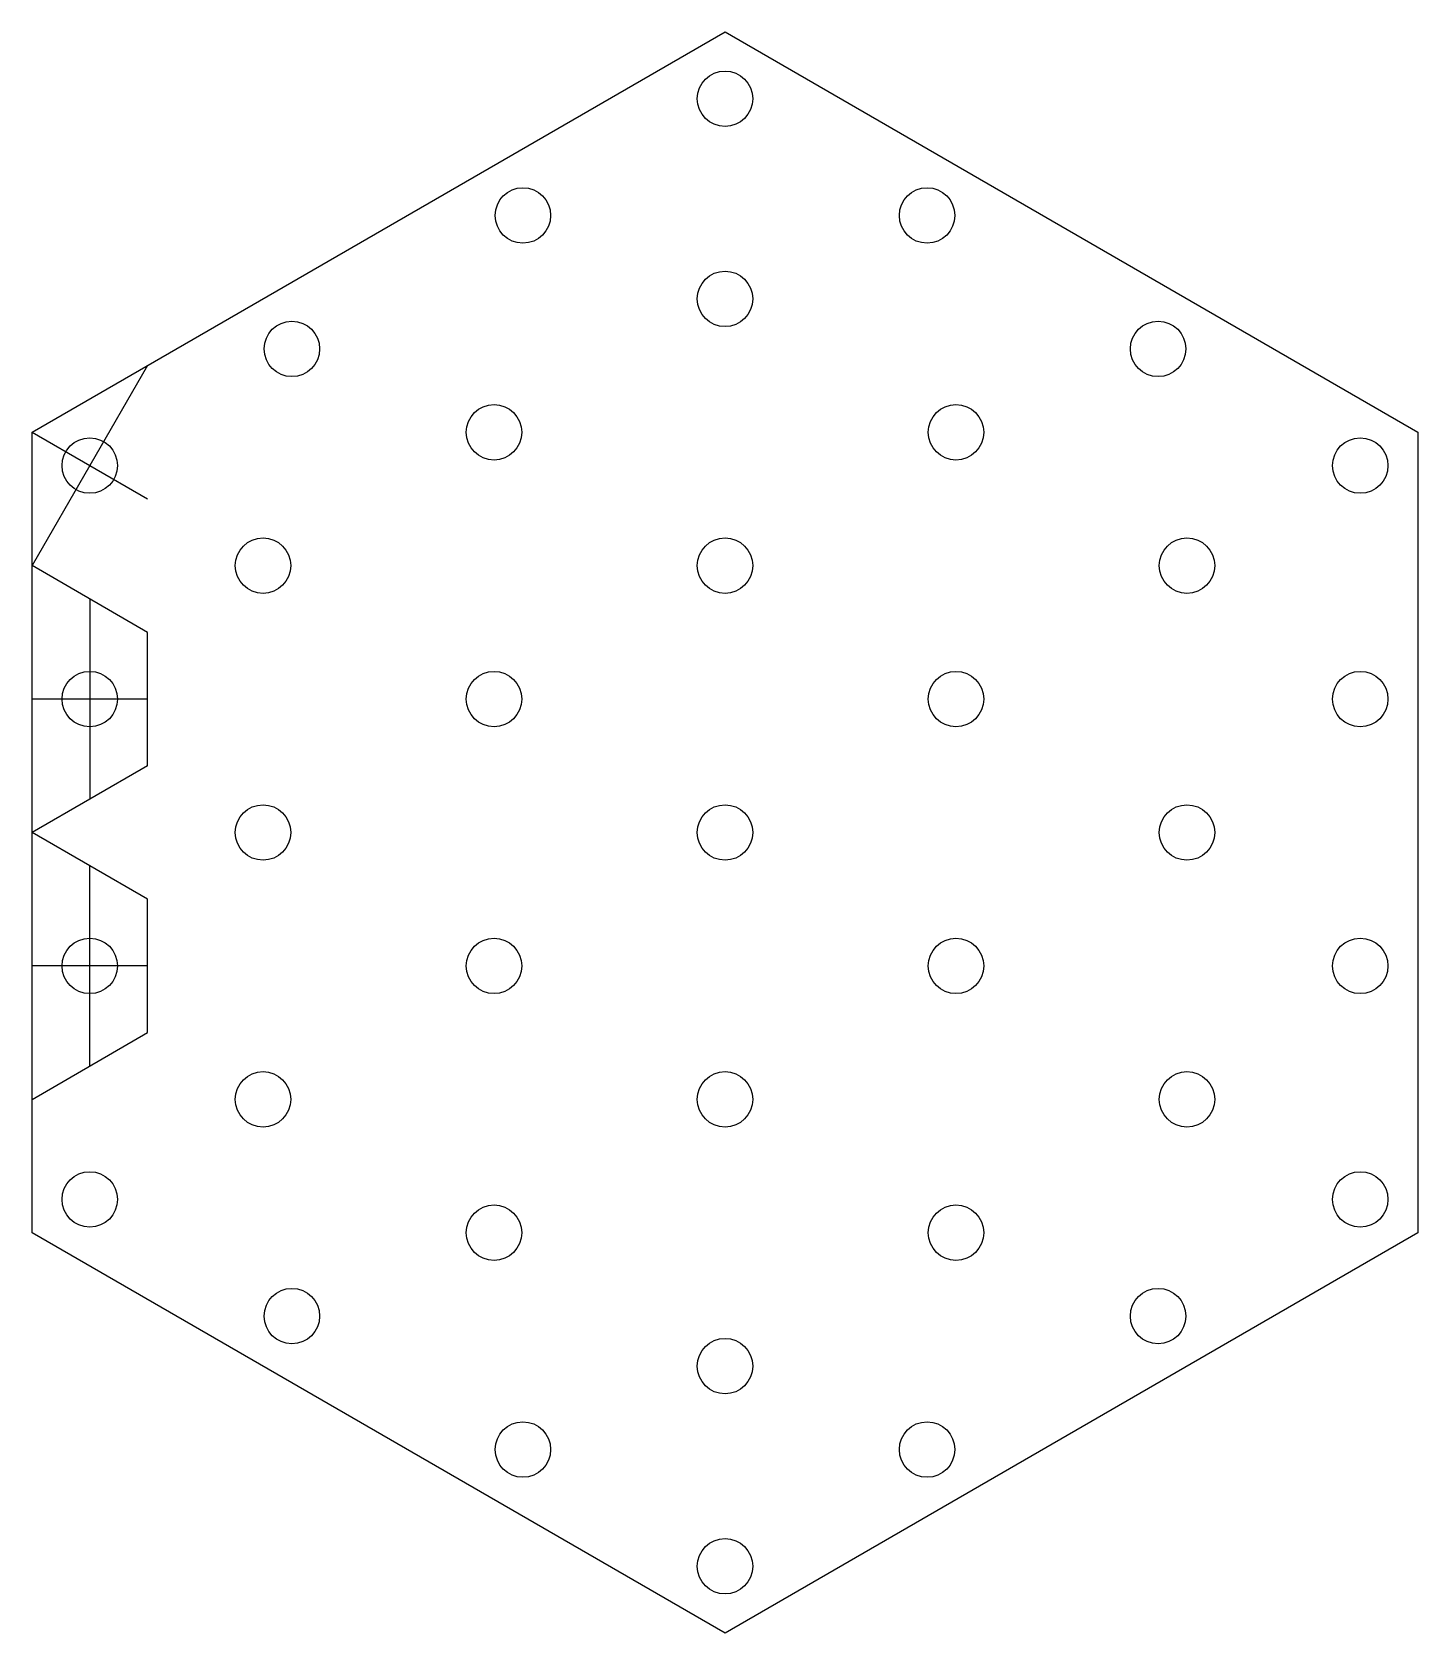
# Model space of a CAD drawing. Header units: centimetres. Extents: x -15 to 15, y -17.3 to 17.3.
import ezdxf

# ---------------------------------------------------------------- set-up
doc = ezdxf.new("R2010")
doc.units = ezdxf.units.CM
doc.layers.get('0').update_dxf_attribs({"linetype": 'CONTINUOUS'})

msp = doc.modelspace()

# ---------------------------------------------------------------- linework, layer by layer
for p, q in [((-12.5, 10.104), (-15, 5.774)), ((-15, 8.66), (-12.5, 7.217)), ((-12.5, 4.33), (-15, 5.774)), ((-13.75, 5.052), (-13.75, 0.722)), ((-12.5, 1.443), (-12.5, 4.33)), ((-12.5, 2.887), (-15, 2.887)), ((-12.5, 1.443), (-15, 0)), ((-12.5, -1.443), (-15, 0)), ((-13.75, -5.052), (-13.75, -0.722)), ((-12.5, -4.33), (-12.5, -1.443)), ((-12.5, -2.887), (-15, -2.887)), ((-15, -5.774), (-12.5, -4.33))]:
    msp.add_line(p, q)
msp.add_lwpolyline([(0, -17.321), (-15, -8.66), (-15, 8.66), (0, 17.321), (15, 8.66), (15, -8.66)], close=True)
for centre in [(0, 15.877), (-4.375, 13.351), (4.375, 13.351), (0, 11.547), (-9.375, 10.464), (9.375, 10.464), (-5, 8.66), (5, 8.66), (-13.75, 7.939), (13.75, 7.939), (-10, 5.774), (0, 5.774), (10, 5.774), (-13.75, 2.887), (-5, 2.887), (5, 2.887), (13.75, 2.887), (-10, 0), (0, 0), (10, 0), (-13.75, -2.887), (-5, -2.887), (5, -2.887), (13.75, -2.887), (-10, -5.774), (0, -5.774), (10, -5.774), (-13.75, -7.939), (13.75, -7.939), (-5, -8.66), (5, -8.66), (-9.375, -10.464), (9.375, -10.464), (0, -11.547), (-4.375, -13.351), (4.375, -13.351), (0, -15.877)]:
    msp.add_circle(centre, 0.6)

doc.saveas('drawing.dxf')
